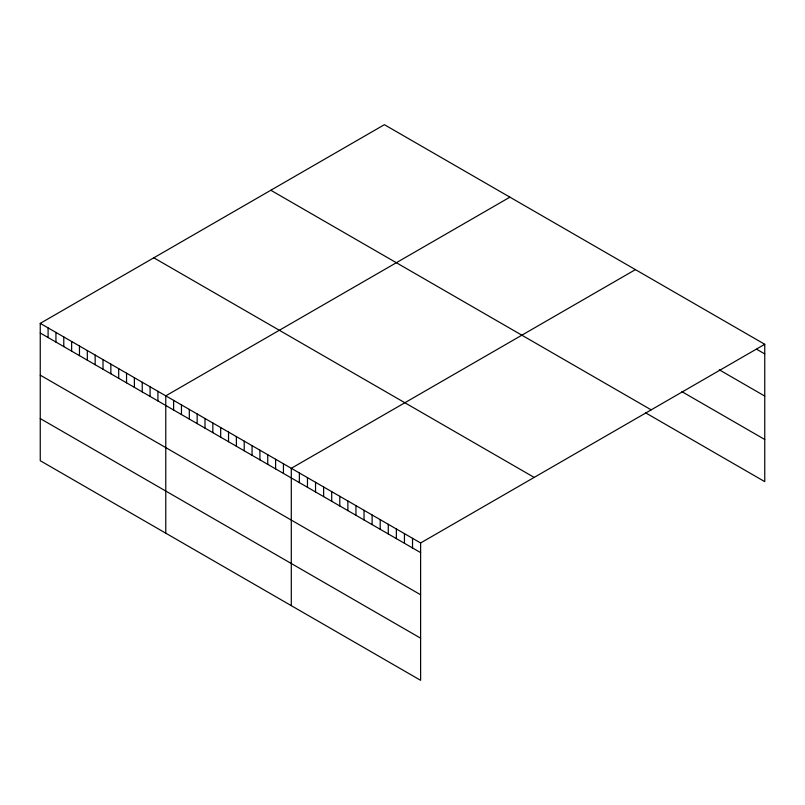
<?xml version="1.0" encoding="UTF-8"?>
<svg xmlns="http://www.w3.org/2000/svg" width="805" height="805" viewBox="0 0 805 805"><rect width="100%" height="100%" fill="white"/><g stroke="black" fill="none" stroke-linecap="round" stroke-linejoin="round"><path stroke-width="1.21" d="M40.25 323.369L420.613 542.973L420.613 680.316L40.25 460.712L40.25 323.369L384.388 124.684L764.75 344.288L764.75 481.632L645.529 412.794M509.907 197.155L165.77 395.839L165.77 533.182M635.427 269.625L291.289 468.309L291.289 605.652M420.613 542.973L764.75 344.288M756.67 349.259L764.75 353.928M719.288 369.817L764.75 396.07M681.905 391.653L764.75 439.49M270.822 190.252L651.185 409.856M153.815 257.801L534.178 477.405M40.25 333.008L420.613 552.612M40.25 375.15L420.613 594.754M40.25 418.57L420.613 638.174M412.532 538.304L412.532 547.943M404.452 533.635L404.452 543.284M396.362 528.976L396.362 538.615M388.282 524.307L388.282 533.946M380.202 519.638L380.202 529.277M372.121 514.969L372.121 524.619M364.031 510.31L364.031 519.95M355.951 505.641L355.951 515.281M347.871 500.972L347.871 510.612M339.791 496.303L339.791 505.953M331.7 491.644L331.7 501.284M323.62 486.975L323.62 496.615M315.54 482.306L315.54 491.946M307.46 477.637L307.46 487.287M299.369 472.978L299.369 482.618M283.441 463.781L283.441 473.421M275.602 459.252L275.602 468.892M267.753 454.724L267.753 464.364M259.914 450.186L259.914 459.836M252.066 445.658L252.066 455.308M244.217 441.13L244.217 450.77M236.378 436.602L236.378 446.242M228.529 432.074L228.529 441.714M220.681 427.546L220.681 437.185M212.842 423.017L212.842 432.657M204.993 418.489L204.993 428.129M197.155 413.961L197.155 423.601M189.306 409.423L189.306 419.073M181.457 404.895L181.457 414.545M173.618 400.367L173.618 410.007M157.921 391.311L157.921 400.95M150.082 386.782L150.082 396.422M142.233 382.254L142.233 391.894M134.395 377.726L134.395 387.366M126.546 373.198L126.546 382.838M118.697 368.66L118.697 378.31M110.859 364.132L110.859 373.782M103.01 359.604L103.01 369.243M95.161 355.075L95.161 364.715M87.322 350.547L87.322 360.187M79.474 346.019L79.474 355.659M71.635 341.491L71.635 351.131M63.786 336.963L63.786 346.603M55.937 332.435L55.937 342.075M48.099 327.897L48.099 337.547"/></g></svg>
